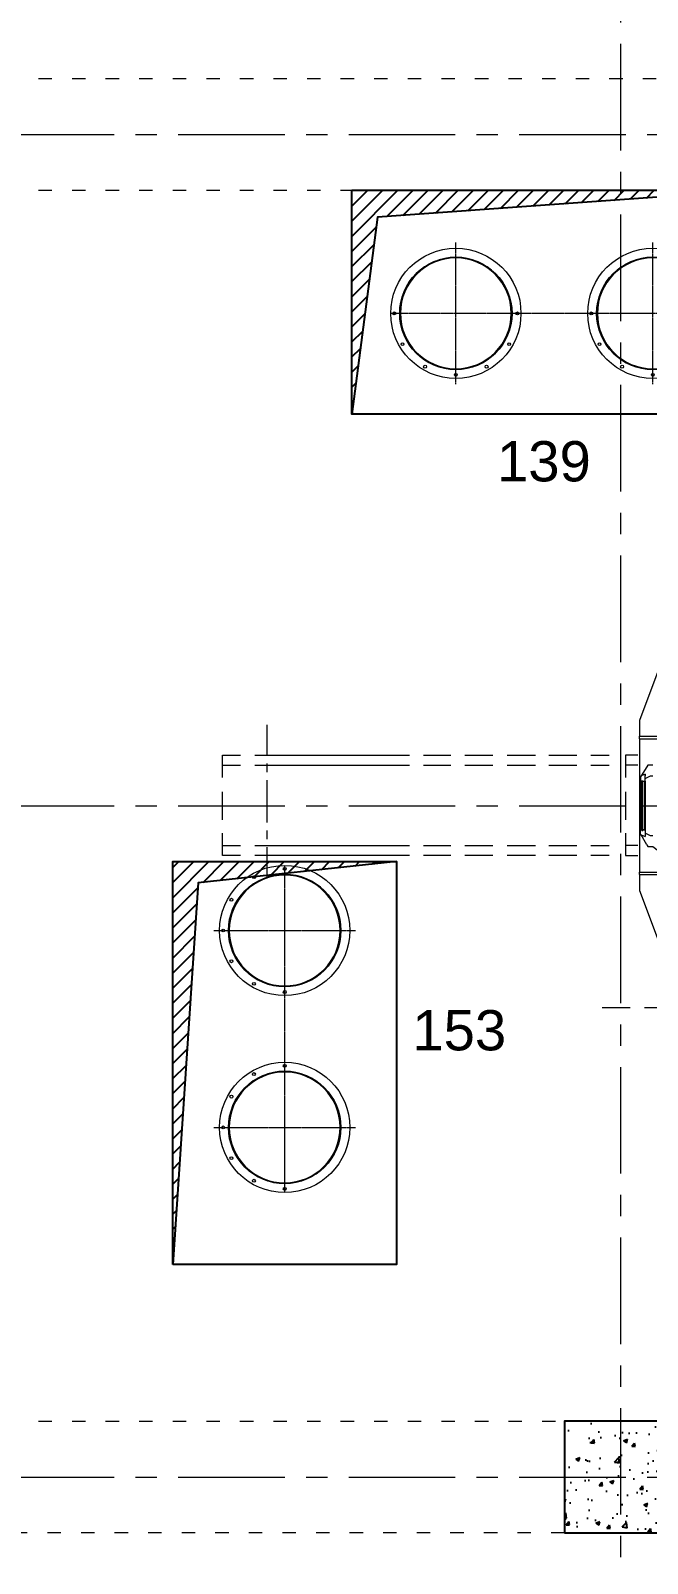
# Model space of a CAD drawing. Header units: millimetres. Extents: x 3220 to 226993, y 817 to 176024.
# Drawn here: x 41165 to 43920, y 161406 to 168255 of the extents above; entities that cross this region are included whole.
import ezdxf

# ---------------------------------------------------------------- set-up
doc = ezdxf.new("R2010")
doc.units = ezdxf.units.MM
for name, pattern in [('ACAD_ISO03W100', [30, 12, -18]), ('AXES', [50.8, 31.75, -6.35, 6.35, -6.35]), ('CHAIN', [0.3543, 0.2362, -0.0295, 0.0591, -0.0295])]:
    doc.linetypes.add(name, pattern=pattern)
doc.layers.add('Axe', color=1, linetype='AXES', lineweight=9)
doc.layers.add('Cache', color=3, linetype='ACAD_ISO03W100', lineweight=13)
doc.layers.add('Mittelpunktmarkierung(DIN)', color=7, linetype='Continuous', lineweight=25, true_color=0x3f3f3f)
doc.layers.add('Sichtbare Kanten(DIN)', color=7, linetype='Continuous', lineweight=50, true_color=0x3f3f3f)
doc.layers.add('Repère', color=76, linetype='Continuous')
doc.styles.get("Standard").update_dxf_attribs({"font": 'arial.ttf'})

# ---------------------------------------------------------------- blocks, each defined once
blk = doc.blocks.new("SYST7ME D'AXE")
at = {"layer": 'Axe', "ltscale": 15}
for p, q in [((3000, 18500), (3000, -6500)), ((-500, 12000), (15500, 12000)), ((-500, 9000), (15500, 9000)), ((-500, 6000), (15500, 6000))]:
    blk.add_line(p, q, dxfattribs=at)
blk = doc.blocks.new('Level 0m')
h = blk.add_hatch()
h.set_pattern_fill('ANSI31', color=256, scale=15)
h.paths.add_polyline_path([(3600, -6250), (1800, -6250), (1800, -7250), (1914.9, -6370.4)])
h = blk.add_hatch()
h.set_pattern_fill('ANSI31', color=256, scale=15)
h.paths.add_polyline_path([(2000, -9250), (1000, -9250), (1000, -11050), (1113.2, -9345.5)])
h = blk.add_hatch()
h.set_pattern_fill('AR-CONC', color=256)
h.set_pattern_definition([(50, (-175579.41, -101209.63), (182.18467, -15.93909), [19.05, -209.55]), (355, (-175579.4, -101209.63), (-35.24342, 191.05685), [15.24, -167.64058]), (100.45144, (-175564.23, -101210.96), (146.94125, 175.11775), [16.19001, -178.09024]), (46.1842, (-175579.4, -101158.83), (271.07904, -42.04233), [28.575, -314.325]), (96.63556, (-175556.82, -101162.33), (237.40413, 247.42612), [24.28502, -267.1356]), (351.18415, (-175579.4, -101158.83), (237.40413, 247.42612), [22.85997, -251.45973]), (21, (-175554.01, -101171.53), (151.61439, -102.2652), [19.05, -209.55]), (326, (-175554, -101171.53), (61.80203, 184.18797), [15.24, -167.64]), (71.45144, (-175541.37, -101180.05), (213.41642, 81.92277), [16.19001, -178.08994]), (37.5, (-175579.41, -101209.63), (3.088603, 84.555039), [0, -165.608, 0, -170.18, 0, -168.275]), (7.5, (-175579.41, -101209.63), (66.819663, 100.180575), [0, -97.028, 0, -161.798, 0, -64.135]), (327.5, (-175636.05, -101209.63), (135.590595, -5.728744), [0, -63.5, 0, -198.12, 0, -262.89]), (317.5, (-175661.45, -101209.63), (148.12918, 25.42649), [0, -82.55, 0, -131.572, 0, -186.69])])
h.paths.add_polyline_path([(3000, -11750), (2750, -11750), (2750, -12000), (3000, -12000)])
h.paths.add_polyline_path([(3250, -11750), (3000, -11750), (3000, -12000), (3250, -12000)])
h.paths.add_polyline_path([(3250, -12000), (3000, -12000), (3000, -12250), (3250, -12250)])
h.paths.add_polyline_path([(3000, -12000), (2750, -12000), (2750, -12250), (3000, -12250)])
for points in [[(1800, -6250), (3600, -6250), (3600, -7250), (1800, -7250)], [(1000, -11050), (1000, -9250), (2000, -9250), (2000, -11050)], [(2750, -12250), (3250, -12250), (3250, -11750), (2750, -11750)]]:
    blk.add_lwpolyline(points, close=True)
for points in [[(3600, -6250), (1914.9, -6370.4), (1800, -7250)], [(2000, -9250), (1113.2, -9345.5), (1000, -11050)]]:
    blk.add_lwpolyline(points)
at = {"layer": 'Cache', "ltscale": 5}
for p, q in [((250, -5750), (5750, -5750)), ((250, -6250), (5750, -6250)), ((250, -11750), (2750, -11750)), ((2750, -12250), (250, -12250))]:
    blk.add_line(p, q, dxfattribs=at)
blk.add_blockref("SYST7ME D'AXE", (0, -18000))
blk = doc.blocks.new('ligne melange T')
at = {"color": 5, "linetype": 'Continuous', "lineweight": 5, "true_color": 0x000005}
blk.add_lwpolyline([(-0.7, -52.1), (-0.7, 418.1)], dxfattribs=at)
at = {"color": 7, "linetype": 'Continuous', "lineweight": 15, "true_color": 0x000007}
for points in [[(-867.2, 248.8), (-867.2, 130.2), (-381.2, -52.1), (-311.7, -52.1)], [(307.4, -52.1), (378.3, -52.1), (862.9, 130.2), (862.9, 248.8)], [(-300.2, -52.1), (-311.7, -52.1), (-311.7, 156.2)], [(-300.2, -52.1), (-300.2, 156.2), (-300.2, 156.2)], [(307.4, -52.1), (295.8, -52.1), (295.8, 156.2)], [(307.4, -52.1), (307.4, 156.2), (307.4, 156.2)], [(-181.5, 7.2), (-181.5, -14.5), (-174.3, -18.8), (-133.8, -44.8), (-129.5, -47.7)], [(-122.2, -26), (-133.8, -2.9), (-133.8, 7.2)], [(133.8, 7.2), (133.8, -2.9), (122.2, -26)], [(174.3, -18.8), (181.5, -14.5), (181.5, 7.2), (200.4, 33.3), (203.2, 37.6)], [(-300.2, -52.1), (295.8, -52.1), (295.8, -52.1)], [(-133.8, -26), (-141, -26)], [(-141, -26), (-133.8, -26)], [(-141, -26), (-133.8, -44.8), (-133.8, -44.8)], [(-110.7, -36.2), (-110.7, -26), (-133.8, -26)], [(-129.5, -47.7), (-110.7, -47.7)], [(-129.5, -47.7), (-110.7, -47.7)], [(-110.7, -26), (107.8, -26)], [(-110.7, -28.9), (107.8, -28.9)], [(-110.7, -36.2), (-110.7, -28.9)], [(110.7, -36.2), (110.7, -40.5), (-110.7, -40.5)], [(110.7, -36.2), (-110.7, -36.2)], [(-110.7, -40.5), (-110.7, -36.2)], [(-110.7, -36.2), (-110.7, -40.5)], [(-110.7, -47.7), (-110.7, -40.5)], [(-110.7, -40.5), (-110.7, -47.7)], [(-110.7, -47.7), (-110.7, -44.8)], [(107.8, -47.7), (-110.7, -47.7)], [(107.8, -36.2), (107.8, -26)], [(107.8, -26), (129.5, -26)], [(107.8, -28.9), (107.8, -36.2)], [(107.8, -40.5), (107.8, -47.7)], [(107.8, -47.7), (107.8, -40.5)], [(129.5, -47.7), (107.8, -47.7), (107.8, -47.7)], [(126.6, -47.7), (107.8, -47.7)], [(110.7, -40.5), (110.7, -36.2)], [(126.6, -47.7), (129.5, -47.7), (129.5, -44.8)], [(174.3, -18.8), (129.5, -44.8), (136.7, -26)], [(129.5, -26), (136.7, -26)], [(129.5, -26), (136.7, -26)]]:
    blk.add_lwpolyline(points, dxfattribs=at)
at = {"color": 11, "linetype": 'Continuous', "lineweight": 9, "true_color": 0x00000b}
for points in [[(900.5, -28.9), (900.5, 96.9)], [(900.5, -218.4), (900.5, -92.6)]]:
    blk.add_lwpolyline(points, dxfattribs=at)
at = {"color": 7, "linetype": 'Continuous', "lineweight": 5, "true_color": 0x000007}
for points in [[(-226.4, -59.3), (-226.4, -114.3), (-126.6, -114.3)], [(-181.5, -59.3), (-181.5, -114.3)], [(122.2, -114.3), (222.1, -114.3), (222.1, -59.3)], [(177.2, -59.3), (177.2, -114.3)], [(-62.9, -114.3), (62.9, -114.3), (62.9, -114.3)], [(-226.4, -269.3), (-226.4, -186.9), (-226.4, -186.9)], [(-181.5, -269.3), (-181.5, -186.9), (-181.5, -186.9)], [(177.2, -269.3), (177.2, -186.9), (177.2, -186.9)], [(222.1, -186.9), (222.1, -269.3)], [(-226.4, -457.4), (-226.4, -331.5)], [(-181.5, -457.4), (-181.5, -331.5)], [(177.2, -457.4), (177.2, -331.5)], [(222.1, -331.5), (222.1, -457.4)], [(-226.4, -642.5), (-226.4, -516.7)], [(-181.5, -642.5), (-181.5, -516.7)], [(177.2, -642.5), (177.2, -516.7)], [(222.1, -516.7), (222.1, -642.5)], [(-226.4, -832), (-226.4, -706.2)], [(-181.5, -832), (-181.5, -706.2)], [(177.2, -832), (177.2, -706.2)], [(222.1, -706.2), (222.1, -832)], [(-226.4, -1017.2), (-226.4, -894.3)], [(-181.5, -1017.2), (-181.5, -894.3)], [(177.2, -1017.2), (177.2, -894.3)], [(222.1, -894.3), (222.1, -1017.2)], [(-226.4, -1770.3), (-226.4, -1079.4)], [(-181.5, -1770.3), (-181.5, -1079.4)], [(177.2, -1770.3), (177.2, -1079.4)], [(222.1, -1079.4), (222.1, -1770.3)], [(-126.6, -1914.9), (-226.4, -1914.9), (-226.4, -1833.9)], [(-181.5, -1914.9), (-181.5, -1833.9)], [(222.1, -1833.9), (222.1, -1914.9), (122.2, -1914.9)], [(177.2, -1914.9), (177.2, -1833.9)], [(62.9, -1914.9), (-62.9, -1914.9), (-62.9, -1914.9)]]:
    blk.add_lwpolyline(points, dxfattribs=at)
at = {"color": 1, "linetype": 'Continuous', "lineweight": 5, "true_color": 0x000001}
for points in [[(-226.4, -1715.3), (-362.4, -1715.3), (-362.4, -1715.3)], [(-151.2, -1715.3), (-188.8, -1715.3)], [(74.5, -1715.3), (-115, -1715.3)], [(148.3, -1715.3), (110.7, -1715.3)], [(321.9, -1715.3), (184.4, -1715.3)]]:
    blk.add_lwpolyline(points, dxfattribs=at)
blk = doc.blocks.new('116 gaine')
at = {"layer": 'Mittelpunktmarkierung(DIN)', "color": 1, "linetype": 'CHAIN', "lineweight": 0, "ltscale": 23.990969}
for p, q in [((-440, -316), (-440, 316)), ((440, -316), (440, 316)), ((731, 0), (-731, 0))]:
    blk.add_line(p, q, dxfattribs=at)
at = {"layer": 'Sichtbare Kanten(DIN)', "color": 5, "lineweight": 0}
for p, q in [((-441, -250.5), (-441, -247.5)), ((-440, -247.5), (-440, -250.5)), ((440, -250.5), (440, -247.5)), ((441, -247.5), (441, -250.5))]:
    blk.add_line(p, q, dxfattribs=at)
for centre, radius in [((-440, 0), 291), ((440, 0), 291), ((-440, 0), 251), ((440, 0), 251), ((-715, 0), 6.5), ((-165, 0), 6.5), ((165, 0), 6.5), ((715, 0), 6.5), ((-678.2, -137.5), 6.5), ((-201.8, -137.5), 6.5), ((201.8, -137.5), 6.5), ((678.2, -137.5), 6.5), ((-577.5, -238.2), 6.5), ((-440, -275), 6.5), ((-302.5, -238.2), 6.5), ((302.5, -238.2), 6.5), ((440, -275), 6.5), ((577.5, -238.2), 6.5)]:
    blk.add_circle(centre, radius, dxfattribs=at)
for centre, radius, start, end in [((-440, 0), 250.5, 270, 269.77127), ((-440, 0), 247.5, 270, 269.7685), ((440, 0), 250.5, 270.22873, 270), ((440, 0), 247.5, 270.2315, 270)]:
    blk.add_arc(centre, radius, start, end, dxfattribs=at)
blk = doc.blocks.new('140 gaine')
blk.add_blockref('116 gaine', (0, 0))
blk = doc.blocks.new('153 gaine')
blk.add_blockref('140 gaine', (0, 0))

msp = doc.modelspace()

# ---------------------------------------------------------------- block references
at = {"color": 2}
msp.add_blockref('Level 0m', (40800, 173791.8), dxfattribs=at)
msp.add_blockref('140 gaine', (43504.7, 166991.8))
at = {"color": 34, "rotation": 270}
msp.add_blockref('ligne melange T', (43936.8, 164791), dxfattribs=at)
at = {"rotation": 270}
msp.add_blockref('153 gaine', (42300, 163794.1), dxfattribs=at)

# ---------------------------------------------------------------- texts
at = {"layer": 'Repère', "char_height": 180, "attachment_point": 1}
for s, insert in [('139', (43248.3, 166420.9)), ('153', (42870.1, 163878.3))]:
    msp.add_mtext_dynamic_manual_height_columns(s, width=631.382, gutter_width=12.5, heights=[0], dxfattribs=dict(at, insert=insert))

doc.saveas('drawing.dxf')
